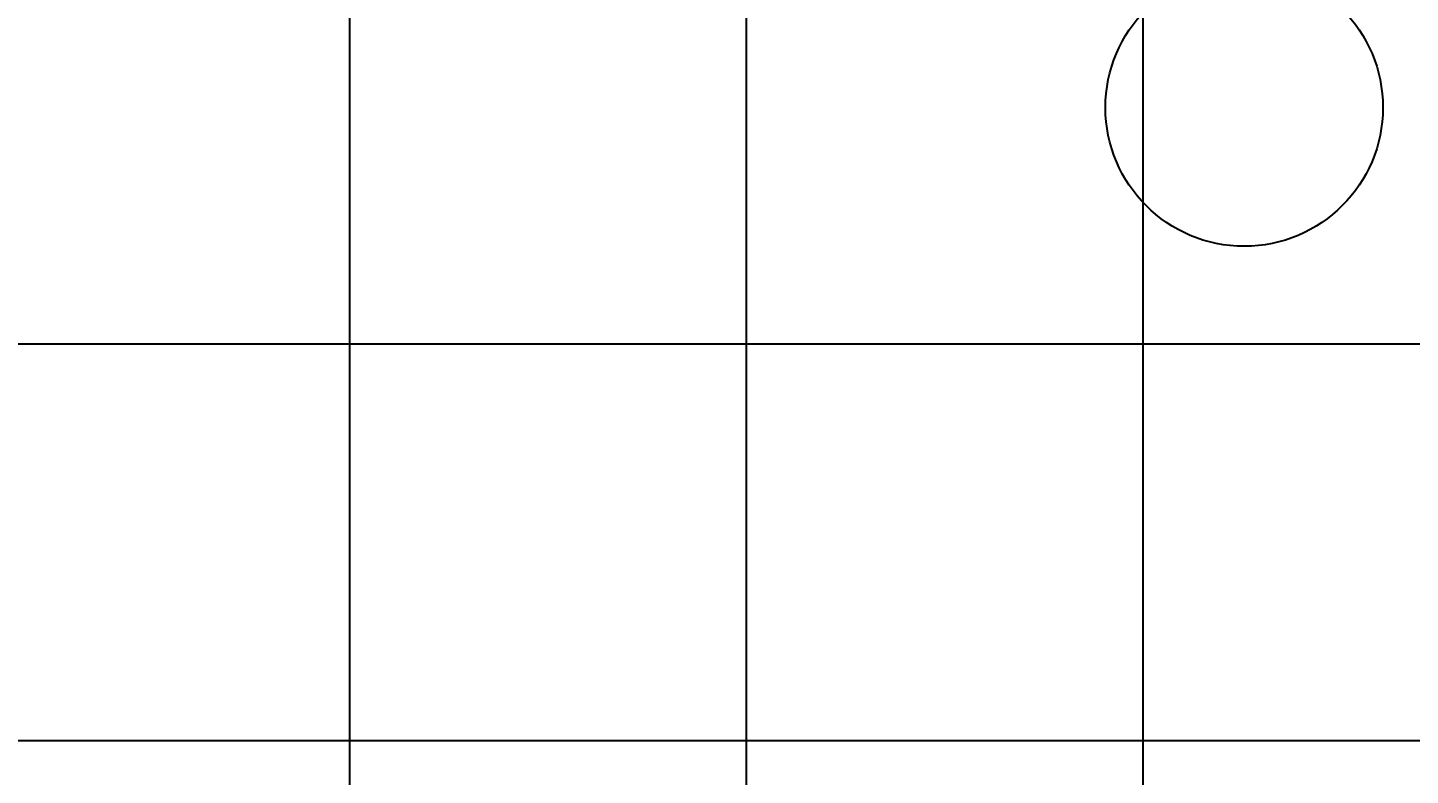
# Model space of a CAD drawing. Header units: millimetres. Extents: x -92759 to 184353, y -15225 to 86714.
# Drawn here: x 88256 to 89302, y 49599 to 50164 of the extents above; entities that cross this region are included whole.
import ezdxf

# ---------------------------------------------------------------- set-up
doc = ezdxf.new("R2010")
doc.units = ezdxf.units.MM
for name, color, linetype in [('0-1', 9, 'Continuous'), ('0-L4A', 1, 'Continuous'), ('A-_FLORPATT_H-1', 9, 'Continuous'), ('E-legend', 1, 'Continuous')]:
    doc.layers.add(name, color=color, linetype=linetype)
doc.styles.add('Simplex', font='simplex_.ttf', dxfattribs={"width": 0.7, "height": 450})

# ---------------------------------------------------------------- blocks, each defined once
blk = doc.blocks.new('A$C3019c3af')
at = {"layer": 'A-_FLORPATT_H-1'}
h = blk.add_hatch(dxfattribs=at)
h.set_pattern_fill('FP_19', color=256, style=0, pattern_type=2)
h.set_pattern_definition([(270, (4799.36, 21125), (300, 2e-14), []), (0, (4799.36, 21125), (0, 300), [])])
h.paths.add_polyline_path([(3808.2, 14825), (4875, 14825), (4875, 15875), (2625, 15875), (2625, 14825), (2750, 14825), (2750, 15825), (2800, 15825), (2800, 14825), (3800, 14825)])
h.paths.add_polyline_path([(2625, 16025), (7375, 16025), (7375, 18275), (5575, 18275), (5575, 18400), (7375, 18400), (7375, 19275), (7400, 19275), (7400, 19300), (7200, 19300), (7200, 19275), (7175, 19275), (7175, 19925), (7375, 19925), (7375, 22925), (5575, 22925), (5575, 23050), (7400, 23050), (7400, 23075), (7375, 23075), (7375, 25025), (2625, 25025), (2625, 19925), (3125, 19925), (3125, 19900), (3100, 19900), (3100, 19300), (2600, 19300), (2600, 19275), (2625, 19275), (2625, 17525), (3950, 17525), (3950, 17375), (2625, 17375), (2625, 16202), (3661, 16202), (3661, 16157), (2625, 16157), (2625, 16125)])
blk = doc.blocks.new('L4A')
at = {"layer": 'E-legend', "lineweight": 25}
blk.add_circle((-125762, -60174.4), 104.9, dxfattribs=at)
at = {"layer": 'E-legend', "lineweight": 25, "style": 'Simplex', "width": 0.7}
blk.add_text('L4A', height=215.69, dxfattribs=at).set_placement((-126249.9, -60037.3))
blk = doc.blocks.new('EL_B8_L2_R4')
at = {"layer": '0-L4A'}
blk.add_blockref('L4A', (124636.9, 30936.9), dxfattribs=at)

msp = doc.modelspace()

# ---------------------------------------------------------------- block references
at = {"layer": '0-1'}
msp.add_blockref('A$C3019c3af', (82701.1, 32741.2), dxfattribs=at)
at = {"layer": 'E-legend', "color": 7}
msp.add_blockref('EL_B8_L2_R4', (90301.1, 79341.2), dxfattribs=at)

doc.saveas('drawing.dxf')
